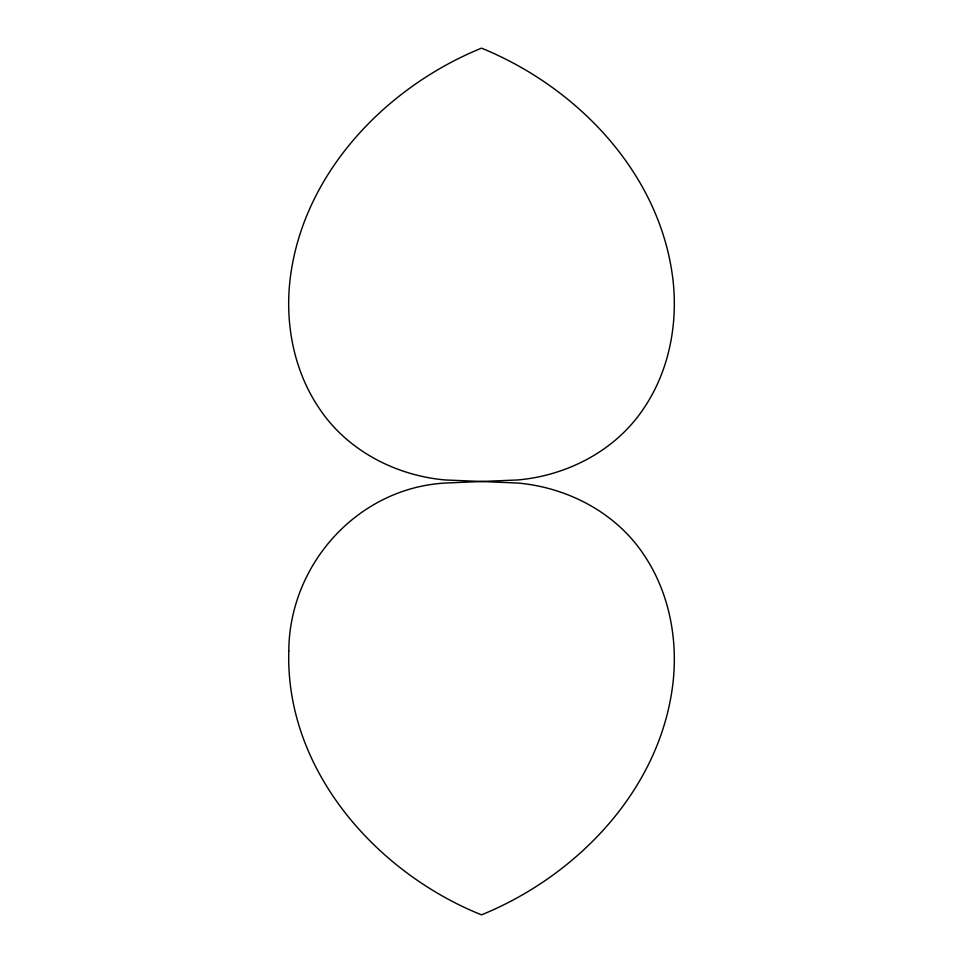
<?xml version="1.0" encoding="UTF-8"?>
<svg xmlns="http://www.w3.org/2000/svg" width="963" height="963" viewBox="0 0 963 963"><rect width="100%" height="100%" fill="white"/><g stroke="black" fill="none" stroke-linecap="round" stroke-linejoin="round"><path stroke-width="1.44" d="M288.792 651.108C285.349 769.714 375.714 872.37 481.5 914.85C578.197 875.439 661.412 788.24 673.149 681.467C677.796 637.65 668.779 591.776 643.982 554.953C616.127 512.737 567.616 487.447 517.805 483.041L445.195 479.959C395.384 475.553 346.873 450.263 319.018 408.047C294.221 371.224 285.204 325.35 289.851 281.533C301.588 174.76 384.803 87.561 481.5 48.15C578.197 87.561 661.412 174.76 673.149 281.533C677.796 325.35 668.779 371.224 643.982 408.047C616.127 450.263 567.616 475.553 517.805 479.959L445.195 483.041C357.55 488.085 289.285 564.438 288.792 651.108"/></g></svg>
